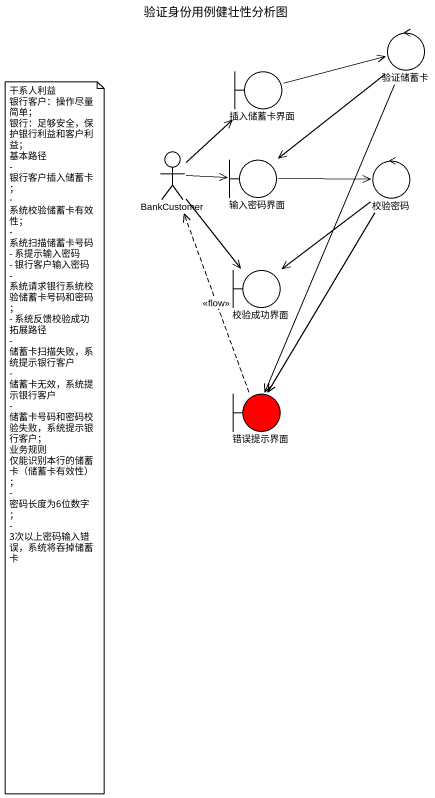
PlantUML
@startuml
title 验证身份用例健壮性分析图
control 验证储蓄卡
boundary 插入储蓄卡界面
actor BankCustomer
boundary 输入密码界面
control 校验密码
boundary 校验成功界面
boundary 错误提示界面 #FF0000
验证储蓄卡 --> 输入密码界面
验证储蓄卡 --> 错误提示界面
插入储蓄卡界面 -right-> 验证储蓄卡
BankCustomer -up-> 插入储蓄卡界面
BankCustomer -right-> 输入密码界面
BankCustomer --> 校验成功界面
输入密码界面 -right-> 校验密码
校验密码 --> 校验成功界面
校验密码 --> 错误提示界面
错误提示界面 .up.> BankCustomer : <<flow>>
note as N1
  干系人利益
  银行客户：操作尽量简单；
  银行：足够安全，保护银行利益和客户利益；
  基本路径
  - 银行客户插入储蓄卡；
  - 系统校验储蓄卡有效性；
  - 系统扫描储蓄卡号码
  - 系提示输入密码
  - 银行客户输入密码
  - 系统请求银行系统校验储蓄卡号码和密码；
  - 系统反馈校验成功
  拓展路径
  - 储蓄卡扫描失败，系统提示银行客户
  - 储蓄卡无效，系统提示银行客户
  - 储蓄卡号码和密码校验失败，系统提示银行客户；
  业务规则
  仅能识别本行的储蓄卡（储蓄卡有效性）；
  - 密码长度为6位数字；
  - 3次以上密码输入错误，系统将吞掉储蓄卡
end note
@enduml
